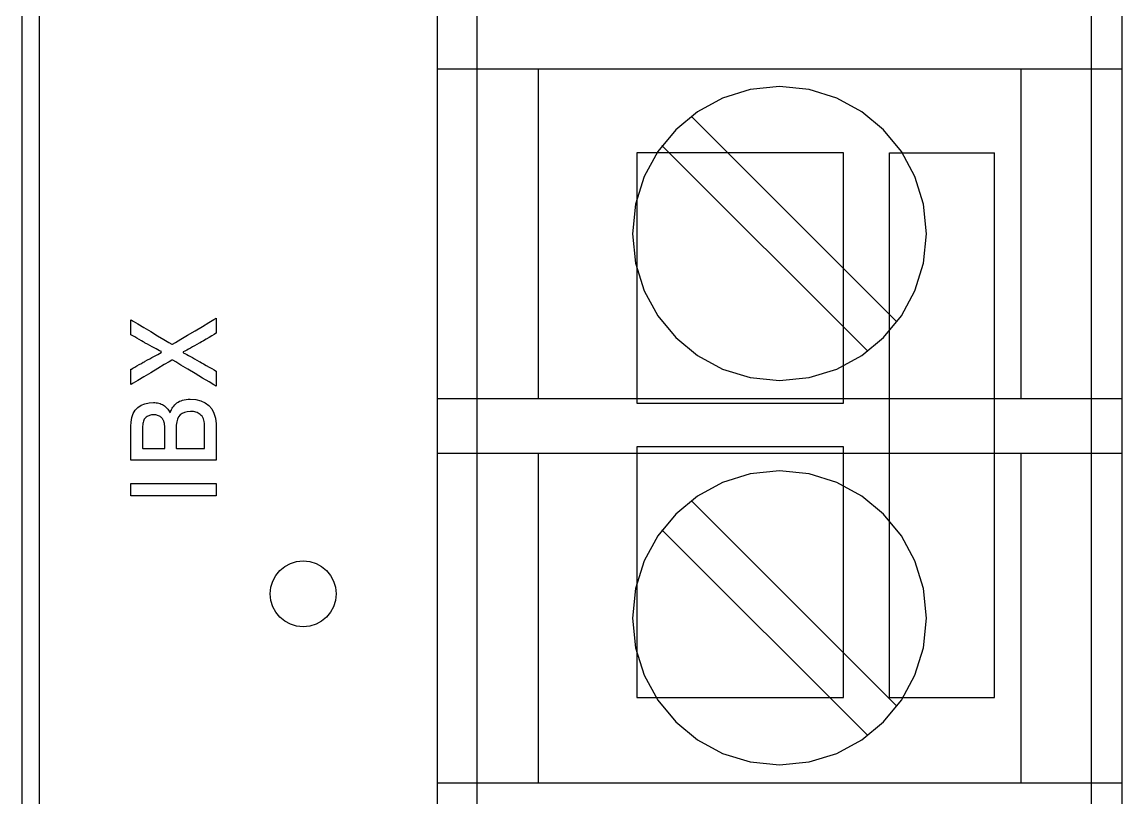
# Model space of a CAD drawing. Extents: x 1 to 47.7, y 0.2 to 33.5.
# Drawn here: x 34.671 to 35.924, y 7.181 to 8.065 of the extents above; entities that cross this region are included whole.
import ezdxf

# ---------------------------------------------------------------- set-up
doc = ezdxf.new("R2010")
doc.units = 0
doc.header["$MEASUREMENT"] = 0
for name, color, linetype in [('1_1__SCREW_TERMINAL_BLOCK_', 7, 'CONTINUOUS'), ('1_2__SCREW_TERMINAL_BLOCK_', 7, 'CONTINUOUS'), ('1_3__CONNECTORIZED_RELAY__', 7, 'CONTINUOUS'), ('1_4__CONNECTORIZED_RELAY__', 7, 'CONTINUOUS')]:
    doc.layers.add(name, color=color, linetype=linetype)

msp = doc.modelspace()

# ---------------------------------------------------------------- linework, layer by layer
at = {"layer": '1_1__SCREW_TERMINAL_BLOCK_'}
for points in [[(34.6712, 8.2547), (34.6712, 7.9261), (34.6712, 7.7628), (34.6712, 7.6004), (34.6712, 7.439), (34.6712, 7.2786), (34.6712, 7.1194), (34.6712, 6.9615), (34.6712, 6.805), (34.6712, 6.6499), (34.6712, 6.4964), (34.6712, 6.3446), (34.6712, 6.1945), (34.6712, 6.0463), (34.6712, 5.9002), (34.6712, 5.7561), (34.6712, 5.6142), (34.6712, 5.4746), (34.6712, 5.3374), (34.6712, 5.2027), (34.6712, 5.0707), (34.6712, 4.9413)], [(35.1441, 8.2142), (35.1441, 7.9935), (35.1441, 7.7619), (35.1441, 7.2924), (35.1441, 7.0674), (35.1441, 6.9601), (35.1441, 6.8575), (35.1441, 6.7602), (35.1441, 6.6692), (35.1441, 6.5852), (35.1441, 6.5091), (35.1441, 6.4415), (35.1441, 6.3835), (35.1441, 6.3357), (35.1441, 6.299)], [(35.9241, 6.299), (35.9241, 6.3357), (35.9241, 6.3835), (35.9241, 6.4415), (35.9241, 6.5091), (35.9241, 6.5852), (35.9241, 6.6692), (35.9241, 6.7602), (35.9241, 6.8575), (35.9241, 6.9601), (35.9241, 7.0674), (35.9241, 7.2924), (35.9241, 7.7619), (35.9241, 7.9935), (35.9241, 8.2142)], [(34.6912, 4.9199), (34.6912, 5.0342), (34.6912, 5.1512), (34.6912, 5.2709), (34.6912, 5.3932), (34.6912, 5.518), (34.6912, 5.6452), (34.6912, 5.7748), (34.6912, 5.9065), (34.6912, 6.0403), (34.6912, 6.1761), (34.6912, 6.3139), (34.6912, 6.4534), (34.6912, 6.5947), (34.6912, 6.7376), (34.6912, 6.8821), (34.6912, 7.0279), (34.6912, 7.1752), (34.6912, 7.3236), (34.6912, 7.4732), (34.6912, 7.6239), (34.6912, 7.7755), (34.6912, 7.9279), (34.6912, 8.0812)], [(35.1441, 8.0111), (35.9241, 8.0111)], [(35.2592, 8.0111), (35.2592, 7.6361)], [(35.809, 8.0111), (35.809, 7.6361)], [(35.4335, 7.9574), (35.6678, 7.7231)], [(35.4001, 7.924), (35.6344, 7.6897)], [(35.1441, 7.6361), (35.9241, 7.6361)], [(35.1441, 7.5736), (35.9241, 7.5736)], [(35.2592, 7.5736), (35.2592, 7.1986)], [(35.809, 7.5736), (35.809, 7.1986)], [(34.8925, 7.5251), (34.7953, 7.5251), (34.7953, 7.5392), (34.8925, 7.5392), (34.8925, 7.5251)], [(35.4335, 7.5199), (35.6678, 7.2856)], [(35.4001, 7.4865), (35.6344, 7.2522)], [(35.1441, 7.1986), (35.9241, 7.1986)]]:
    msp.add_lwpolyline(points, dxfattribs=at)
for points in [[(35.5341, 7.991), (35.5004, 7.9876), (35.469, 7.9778), (35.4405, 7.9624), (35.4158, 7.942), (35.3953, 7.9172), (35.3798, 7.8887), (35.3701, 7.8573), (35.3667, 7.8236), (35.3701, 7.7899), (35.3798, 7.7585), (35.3953, 7.7301), (35.4158, 7.7053), (35.4405, 7.6849), (35.469, 7.6695), (35.5004, 7.6597), (35.5341, 7.6563), (35.5678, 7.6597), (35.5992, 7.6695), (35.6277, 7.6849), (35.6524, 7.7053), (35.6729, 7.7301), (35.6883, 7.7585), (35.6981, 7.7899), (35.7015, 7.8236), (35.6981, 7.8573), (35.6883, 7.8887), (35.6729, 7.9172), (35.6524, 7.942), (35.6277, 7.9624), (35.5992, 7.9778), (35.5678, 7.9876)], [(34.8925, 7.7102), (34.8918, 7.7098), (34.89, 7.7087), (34.8874, 7.7072), (34.8843, 7.7054), (34.881, 7.7035), (34.878, 7.7018), (34.8756, 7.7004), (34.874, 7.6995), (34.8729, 7.6989), (34.8703, 7.6974), (34.8678, 7.696), (34.8654, 7.6947), (34.8631, 7.6934), (34.8609, 7.6922), (34.8588, 7.6911), (34.8568, 7.69), (34.8549, 7.689), (34.8549, 7.6881), (34.8568, 7.6871), (34.8588, 7.6861), (34.8609, 7.685), (34.8631, 7.6838), (34.8654, 7.6825), (34.8678, 7.6811), (34.8703, 7.6797), (34.8729, 7.6782), (34.874, 7.6776), (34.8756, 7.6767), (34.878, 7.6753), (34.881, 7.6736), (34.8843, 7.6717), (34.8874, 7.67), (34.89, 7.6685), (34.8918, 7.6674), (34.8925, 7.667), (34.8925, 7.6664), (34.8925, 7.6648), (34.8925, 7.6624), (34.8925, 7.6596), (34.8925, 7.6567), (34.8925, 7.6539), (34.8925, 7.6517), (34.8925, 7.6503), (34.8924, 7.65), (34.8897, 7.6516), (34.8843, 7.6549), (34.8769, 7.6593), (34.8685, 7.6644), (34.86, 7.6695), (34.8523, 7.6741), (34.8463, 7.6777), (34.8429, 7.6798), (34.8419, 7.6798), (34.8387, 7.6779), (34.833, 7.6745), (34.8258, 7.6701), (34.8178, 7.6653), (34.81, 7.6606), (34.8031, 7.6565), (34.7979, 7.6534), (34.7954, 7.6519), (34.7953, 7.6522), (34.7953, 7.6536), (34.7953, 7.6559), (34.7953, 7.6587), (34.7953, 7.6616), (34.7953, 7.6645), (34.7953, 7.6669), (34.7953, 7.6686), (34.7953, 7.6692), (34.7959, 7.6695), (34.7974, 7.6704), (34.7996, 7.6716), (34.8021, 7.6731), (34.8048, 7.6746), (34.8073, 7.676), (34.8094, 7.6772), (34.8107, 7.6779), (34.8117, 7.6785), (34.8143, 7.6799), (34.8168, 7.6813), (34.8192, 7.6826), (34.8215, 7.6839), (34.8238, 7.6851), (34.8259, 7.6862), (34.828, 7.6873), (34.8299, 7.6883), (34.83, 7.6893), (34.828, 7.6903), (34.826, 7.6913), (34.8239, 7.6924), (34.8216, 7.6936), (34.8193, 7.6949), (34.8169, 7.6962), (34.8143, 7.6977), (34.8117, 7.6991), (34.8107, 7.6997), (34.8094, 7.7005), (34.8073, 7.7016), (34.8048, 7.7031), (34.8021, 7.7046), (34.7996, 7.7061), (34.7974, 7.7073), (34.7959, 7.7082), (34.7953, 7.7085), (34.7953, 7.7092), (34.7953, 7.7108), (34.7953, 7.7132), (34.7953, 7.716), (34.7953, 7.7189), (34.7953, 7.7216), (34.7953, 7.7238), (34.7953, 7.7253), (34.7954, 7.7256), (34.7979, 7.7241), (34.803, 7.721), (34.8099, 7.7168), (34.8178, 7.7121), (34.8257, 7.7073), (34.8329, 7.703), (34.8386, 7.6996), (34.8418, 7.6977), (34.8427, 7.6977), (34.8462, 7.6998), (34.8522, 7.7034), (34.8599, 7.708), (34.8684, 7.7131), (34.8768, 7.7181), (34.8842, 7.7226), (34.8897, 7.7259), (34.8924, 7.7275), (34.8925, 7.7272), (34.8925, 7.7257), (34.8925, 7.7235), (34.8925, 7.7207), (34.8925, 7.7177), (34.8925, 7.7149), (34.8925, 7.7125), (34.8925, 7.7108)], [(34.8627, 7.6353), (34.8692, 7.6348), (34.875, 7.6334), (34.8799, 7.6312), (34.884, 7.6281), (34.8874, 7.6241), (34.8898, 7.6193), (34.8915, 7.6136), (34.8924, 7.6071), (34.8925, 7.6028), (34.8925, 7.6003), (34.8925, 7.5957), (34.8925, 7.5898), (34.8925, 7.5833), (34.8925, 7.577), (34.8925, 7.5714), (34.8925, 7.5674), (34.8925, 7.5657), (34.8896, 7.5657), (34.8804, 7.5657), (34.8667, 7.5657), (34.8505, 7.5657), (34.8336, 7.5657), (34.8178, 7.5657), (34.8049, 7.5657), (34.797, 7.5657), (34.7953, 7.5659), (34.7953, 7.5682), (34.7953, 7.5728), (34.7953, 7.5788), (34.7953, 7.5854), (34.7953, 7.5921), (34.7953, 7.5979), (34.7953, 7.6023), (34.7953, 7.6043), (34.7955, 7.609), (34.7965, 7.6143), (34.798, 7.6188), (34.8003, 7.6227), (34.8033, 7.6258), (34.8069, 7.6283), (34.8112, 7.63), (34.8162, 7.6311), (34.8209, 7.6314), (34.8226, 7.6314), (34.8242, 7.6312), (34.8257, 7.631), (34.8271, 7.6306), (34.8285, 7.6302), (34.8298, 7.6297), (34.8311, 7.629), (34.8323, 7.6283), (34.8334, 7.6276), (34.8344, 7.6267), (34.8354, 7.6258), (34.8363, 7.6249), (34.8372, 7.6239), (34.838, 7.6228), (34.8388, 7.6217), (34.8395, 7.6205), (34.8401, 7.6196), (34.8405, 7.621), (34.841, 7.6223), (34.8416, 7.6236), (34.8423, 7.6249), (34.8431, 7.6262), (34.8441, 7.6274), (34.8452, 7.6286), (34.8464, 7.6298), (34.8477, 7.6309), (34.8491, 7.6319), (34.8507, 7.6328), (34.8524, 7.6335), (34.8542, 7.6342), (34.8561, 7.6346), (34.8582, 7.635), (34.8604, 7.6352)], [(34.8214, 7.6173), (34.8201, 7.6173), (34.8189, 7.6172), (34.8177, 7.617), (34.8166, 7.6167), (34.8155, 7.6163), (34.8145, 7.6159), (34.8136, 7.6154), (34.8126, 7.6148), (34.8118, 7.6141), (34.8111, 7.6132), (34.8105, 7.6123), (34.8099, 7.6112), (34.8095, 7.61), (34.8091, 7.6088), (34.8089, 7.6074), (34.8087, 7.6059), (34.8086, 7.6043), (34.8086, 7.6033), (34.8086, 7.6007), (34.8086, 7.5971), (34.8086, 7.5928), (34.8086, 7.5883), (34.8086, 7.5843), (34.8086, 7.5811), (34.8086, 7.5793), (34.8089, 7.579), (34.8107, 7.579), (34.8139, 7.579), (34.8179, 7.579), (34.8223, 7.579), (34.8266, 7.579), (34.8302, 7.579), (34.8328, 7.579), (34.8338, 7.579), (34.8338, 7.58), (34.8338, 7.5825), (34.8338, 7.5862), (34.8338, 7.5905), (34.8338, 7.595), (34.8338, 7.599), (34.8338, 7.6022), (34.8338, 7.604), (34.8338, 7.6047), (34.8337, 7.6055), (34.8337, 7.6063), (34.8336, 7.607), (34.8334, 7.6078), (34.8333, 7.6084), (34.8331, 7.6091), (34.8329, 7.6097), (34.8326, 7.6103), (34.8324, 7.6109), (34.8321, 7.6114), (34.8318, 7.6119), (34.8315, 7.6124), (34.8311, 7.6129), (34.8308, 7.6133), (34.8304, 7.6138), (34.83, 7.6142), (34.8294, 7.6147), (34.8286, 7.6153), (34.8277, 7.6159), (34.8267, 7.6163), (34.8257, 7.6167), (34.8247, 7.617), (34.8236, 7.6172), (34.8225, 7.6173)], [(34.8631, 7.6212), (34.8595, 7.6209), (34.8564, 7.6201), (34.8537, 7.6189), (34.8514, 7.6172), (34.8496, 7.6151), (34.8483, 7.6125), (34.8474, 7.6094), (34.847, 7.6058), (34.8469, 7.6041), (34.8469, 7.6019), (34.8469, 7.5984), (34.8469, 7.5941), (34.8469, 7.5895), (34.8469, 7.5852), (34.8469, 7.5817), (34.8469, 7.5795), (34.8471, 7.579), (34.8491, 7.579), (34.8531, 7.579), (34.8583, 7.579), (34.864, 7.579), (34.8697, 7.579), (34.8745, 7.579), (34.8779, 7.579), (34.8792, 7.579), (34.8792, 7.58), (34.8792, 7.5827), (34.8792, 7.5864), (34.8792, 7.5908), (34.8792, 7.5953), (34.8792, 7.5993), (34.8792, 7.6024), (34.8792, 7.604), (34.8792, 7.6056), (34.879, 7.6077), (34.8787, 7.6096), (34.8783, 7.6113), (34.8778, 7.6129), (34.8771, 7.6144), (34.8763, 7.6157), (34.8754, 7.6168), (34.8743, 7.6178), (34.8732, 7.6186), (34.872, 7.6193), (34.8707, 7.6199), (34.8694, 7.6203), (34.8679, 7.6207), (34.8664, 7.621), (34.8648, 7.6211)], [(35.5341, 7.5535), (35.5004, 7.5501), (35.469, 7.5403), (35.4405, 7.5249), (35.4158, 7.5044), (35.3953, 7.4797), (35.3798, 7.4512), (35.3701, 7.4198), (35.3667, 7.386), (35.3701, 7.3523), (35.3798, 7.3209), (35.3953, 7.2925), (35.4158, 7.2678), (35.4405, 7.2474), (35.469, 7.2319), (35.5004, 7.2222), (35.5341, 7.2188), (35.5678, 7.2222), (35.5992, 7.2319), (35.6277, 7.2474), (35.6524, 7.2678), (35.6729, 7.2925), (35.6883, 7.3209), (35.6981, 7.3523), (35.7015, 7.386), (35.6981, 7.4198), (35.6883, 7.4512), (35.6729, 7.4797), (35.6524, 7.5044), (35.6277, 7.5249), (35.5992, 7.5403), (35.5678, 7.5501)], [(34.9915, 7.451), (34.9991, 7.4503), (35.0061, 7.4481), (35.0125, 7.4446), (35.018, 7.4401), (35.0226, 7.4345), (35.0261, 7.4281), (35.0283, 7.4211), (35.029, 7.4135), (35.0283, 7.406), (35.0261, 7.3989), (35.0226, 7.3926), (35.018, 7.387), (35.0125, 7.3824), (35.0061, 7.379), (34.9991, 7.3768), (34.9915, 7.376), (34.984, 7.3768), (34.9769, 7.379), (34.9706, 7.3824), (34.965, 7.387), (34.9604, 7.3926), (34.957, 7.3989), (34.9548, 7.406), (34.954, 7.4135), (34.9548, 7.4211), (34.957, 7.4281), (34.9604, 7.4345), (34.965, 7.4401), (34.9706, 7.4446), (34.9769, 7.4481), (34.984, 7.4503)]]:
    msp.add_lwpolyline(points, close=True, dxfattribs=at)
at = {"layer": '1_2__SCREW_TERMINAL_BLOCK_'}
for points in [[(34.6712, 8.2547), (34.6712, 7.9261), (34.6712, 7.7628), (34.6712, 7.6004), (34.6712, 7.439), (34.6712, 7.2786), (34.6712, 7.1194), (34.6712, 6.9615), (34.6712, 6.805), (34.6712, 6.6499), (34.6712, 6.4964), (34.6712, 6.3446), (34.6712, 6.1945), (34.6712, 6.0463), (34.6712, 5.9002), (34.6712, 5.7561), (34.6712, 5.6142), (34.6712, 5.4746), (34.6712, 5.3374), (34.6712, 5.2027), (34.6712, 5.0707), (34.6712, 4.9413)], [(34.6912, 4.9199), (34.6912, 5.0342), (34.6912, 5.1512), (34.6912, 5.2709), (34.6912, 5.3932), (34.6912, 5.518), (34.6912, 5.6452), (34.6912, 5.7748), (34.6912, 5.9065), (34.6912, 6.0403), (34.6912, 6.1761), (34.6912, 6.3139), (34.6912, 6.4534), (34.6912, 6.5947), (34.6912, 6.7376), (34.6912, 6.8821), (34.6912, 7.0279), (34.6912, 7.1752), (34.6912, 7.3236), (34.6912, 7.4732), (34.6912, 7.6239), (34.6912, 7.7755), (34.6912, 7.9279), (34.6912, 8.0812)], [(35.1441, 8.0686), (35.1441, 7.9172), (35.1441, 7.6048), (35.1441, 7.2924), (35.1441, 7.141), (35.1441, 6.9954), (35.1441, 6.8575), (35.1441, 6.7292), (35.1441, 6.6124), (35.1441, 6.5589), (35.1441, 6.5091), (35.1441, 6.463), (35.1441, 6.4211), (35.1441, 6.3835), (35.1441, 6.3505), (35.1441, 6.3222), (35.1441, 6.299)], [(35.9241, 6.299), (35.9241, 6.3222), (35.9241, 6.3505), (35.9241, 6.3835), (35.9241, 6.4211), (35.9241, 6.463), (35.9241, 6.5091), (35.9241, 6.5589), (35.9241, 6.6124), (35.9241, 6.7292), (35.9241, 6.8575), (35.9241, 6.9954), (35.9241, 7.141), (35.9241, 7.2924), (35.9241, 7.6048), (35.9241, 7.9172), (35.9241, 8.0686)], [(35.1441, 8.0111), (35.9241, 8.0111)], [(35.2592, 8.0111), (35.2592, 7.6361)], [(35.809, 8.0111), (35.809, 7.6361)], [(35.4335, 7.9574), (35.6678, 7.7231)], [(35.4001, 7.924), (35.6344, 7.6897)], [(35.1441, 7.6361), (35.9241, 7.6361)], [(35.1441, 7.5736), (35.9241, 7.5736)], [(35.2592, 7.5736), (35.2592, 7.1986)], [(35.809, 7.5736), (35.809, 7.1986)], [(34.8925, 7.5251), (34.7953, 7.5251), (34.7953, 7.5392), (34.8925, 7.5392), (34.8925, 7.5251)], [(35.4335, 7.5199), (35.6678, 7.2856)], [(35.4001, 7.4865), (35.6344, 7.2522)], [(35.1441, 7.1986), (35.9241, 7.1986)]]:
    msp.add_lwpolyline(points, dxfattribs=at)
for points in [[(35.5341, 7.991), (35.5004, 7.9876), (35.469, 7.9778), (35.4405, 7.9624), (35.4158, 7.942), (35.3953, 7.9172), (35.3798, 7.8887), (35.3701, 7.8573), (35.3667, 7.8236), (35.3701, 7.7899), (35.3798, 7.7585), (35.3953, 7.7301), (35.4158, 7.7053), (35.4405, 7.6849), (35.469, 7.6695), (35.5004, 7.6597), (35.5341, 7.6563), (35.5678, 7.6597), (35.5992, 7.6695), (35.6277, 7.6849), (35.6524, 7.7053), (35.6729, 7.7301), (35.6883, 7.7585), (35.6981, 7.7899), (35.7015, 7.8236), (35.6981, 7.8573), (35.6883, 7.8887), (35.6729, 7.9172), (35.6524, 7.942), (35.6277, 7.9624), (35.5992, 7.9778), (35.5678, 7.9876)], [(34.8925, 7.7102), (34.8918, 7.7098), (34.89, 7.7087), (34.8874, 7.7072), (34.8843, 7.7054), (34.881, 7.7035), (34.878, 7.7018), (34.8756, 7.7004), (34.874, 7.6995), (34.8729, 7.6989), (34.8703, 7.6974), (34.8678, 7.696), (34.8654, 7.6947), (34.8631, 7.6934), (34.8609, 7.6922), (34.8588, 7.6911), (34.8568, 7.69), (34.8549, 7.689), (34.8549, 7.6881), (34.8568, 7.6871), (34.8588, 7.6861), (34.8609, 7.685), (34.8631, 7.6838), (34.8654, 7.6825), (34.8678, 7.6811), (34.8703, 7.6797), (34.8729, 7.6782), (34.874, 7.6776), (34.8756, 7.6767), (34.878, 7.6753), (34.881, 7.6736), (34.8843, 7.6717), (34.8874, 7.67), (34.89, 7.6685), (34.8918, 7.6674), (34.8925, 7.667), (34.8925, 7.6664), (34.8925, 7.6648), (34.8925, 7.6624), (34.8925, 7.6596), (34.8925, 7.6567), (34.8925, 7.6539), (34.8925, 7.6517), (34.8925, 7.6503), (34.8924, 7.65), (34.8897, 7.6516), (34.8843, 7.6549), (34.8769, 7.6593), (34.8685, 7.6644), (34.86, 7.6695), (34.8523, 7.6741), (34.8463, 7.6777), (34.8429, 7.6798), (34.8419, 7.6798), (34.8387, 7.6779), (34.833, 7.6745), (34.8258, 7.6701), (34.8178, 7.6653), (34.81, 7.6606), (34.8031, 7.6565), (34.7979, 7.6534), (34.7954, 7.6519), (34.7953, 7.6522), (34.7953, 7.6536), (34.7953, 7.6559), (34.7953, 7.6587), (34.7953, 7.6616), (34.7953, 7.6645), (34.7953, 7.6669), (34.7953, 7.6686), (34.7953, 7.6692), (34.7959, 7.6695), (34.7974, 7.6704), (34.7996, 7.6716), (34.8021, 7.6731), (34.8048, 7.6746), (34.8073, 7.676), (34.8094, 7.6772), (34.8107, 7.6779), (34.8117, 7.6785), (34.8143, 7.6799), (34.8168, 7.6813), (34.8192, 7.6826), (34.8215, 7.6839), (34.8238, 7.6851), (34.8259, 7.6862), (34.828, 7.6873), (34.8299, 7.6883), (34.83, 7.6893), (34.828, 7.6903), (34.826, 7.6913), (34.8239, 7.6924), (34.8216, 7.6936), (34.8193, 7.6949), (34.8169, 7.6962), (34.8143, 7.6977), (34.8117, 7.6991), (34.8107, 7.6997), (34.8094, 7.7005), (34.8073, 7.7016), (34.8048, 7.7031), (34.8021, 7.7046), (34.7996, 7.7061), (34.7974, 7.7073), (34.7959, 7.7082), (34.7953, 7.7085), (34.7953, 7.7092), (34.7953, 7.7108), (34.7953, 7.7132), (34.7953, 7.716), (34.7953, 7.7189), (34.7953, 7.7216), (34.7953, 7.7238), (34.7953, 7.7253), (34.7954, 7.7256), (34.7979, 7.7241), (34.803, 7.721), (34.8099, 7.7168), (34.8178, 7.7121), (34.8257, 7.7073), (34.8329, 7.703), (34.8386, 7.6996), (34.8418, 7.6977), (34.8427, 7.6977), (34.8462, 7.6998), (34.8522, 7.7034), (34.8599, 7.708), (34.8684, 7.7131), (34.8768, 7.7181), (34.8842, 7.7226), (34.8897, 7.7259), (34.8924, 7.7275), (34.8925, 7.7272), (34.8925, 7.7257), (34.8925, 7.7235), (34.8925, 7.7207), (34.8925, 7.7177), (34.8925, 7.7149), (34.8925, 7.7125), (34.8925, 7.7108)], [(34.8627, 7.6353), (34.8692, 7.6348), (34.875, 7.6334), (34.8799, 7.6312), (34.884, 7.6281), (34.8874, 7.6241), (34.8898, 7.6193), (34.8915, 7.6136), (34.8924, 7.6071), (34.8925, 7.6028), (34.8925, 7.6003), (34.8925, 7.5957), (34.8925, 7.5898), (34.8925, 7.5833), (34.8925, 7.577), (34.8925, 7.5714), (34.8925, 7.5674), (34.8925, 7.5657), (34.8896, 7.5657), (34.8804, 7.5657), (34.8667, 7.5657), (34.8505, 7.5657), (34.8336, 7.5657), (34.8178, 7.5657), (34.8049, 7.5657), (34.797, 7.5657), (34.7953, 7.5659), (34.7953, 7.5682), (34.7953, 7.5728), (34.7953, 7.5788), (34.7953, 7.5854), (34.7953, 7.5921), (34.7953, 7.5979), (34.7953, 7.6023), (34.7953, 7.6043), (34.7955, 7.609), (34.7965, 7.6143), (34.798, 7.6188), (34.8003, 7.6227), (34.8033, 7.6258), (34.8069, 7.6283), (34.8112, 7.63), (34.8162, 7.6311), (34.8209, 7.6314), (34.8226, 7.6314), (34.8242, 7.6312), (34.8257, 7.631), (34.8271, 7.6306), (34.8285, 7.6302), (34.8298, 7.6297), (34.8311, 7.629), (34.8323, 7.6283), (34.8334, 7.6276), (34.8344, 7.6267), (34.8354, 7.6258), (34.8363, 7.6249), (34.8372, 7.6239), (34.838, 7.6228), (34.8388, 7.6217), (34.8395, 7.6205), (34.8401, 7.6196), (34.8405, 7.621), (34.841, 7.6223), (34.8416, 7.6236), (34.8423, 7.6249), (34.8431, 7.6262), (34.8441, 7.6274), (34.8452, 7.6286), (34.8464, 7.6298), (34.8477, 7.6309), (34.8491, 7.6319), (34.8507, 7.6328), (34.8524, 7.6335), (34.8542, 7.6342), (34.8561, 7.6346), (34.8582, 7.635), (34.8604, 7.6352)], [(34.8214, 7.6173), (34.8201, 7.6173), (34.8189, 7.6172), (34.8177, 7.617), (34.8166, 7.6167), (34.8155, 7.6163), (34.8145, 7.6159), (34.8136, 7.6154), (34.8126, 7.6148), (34.8118, 7.6141), (34.8111, 7.6132), (34.8105, 7.6123), (34.8099, 7.6112), (34.8095, 7.61), (34.8091, 7.6088), (34.8089, 7.6074), (34.8087, 7.6059), (34.8086, 7.6043), (34.8086, 7.6033), (34.8086, 7.6007), (34.8086, 7.5971), (34.8086, 7.5928), (34.8086, 7.5883), (34.8086, 7.5843), (34.8086, 7.5811), (34.8086, 7.5793), (34.8089, 7.579), (34.8107, 7.579), (34.8139, 7.579), (34.8179, 7.579), (34.8223, 7.579), (34.8266, 7.579), (34.8302, 7.579), (34.8328, 7.579), (34.8338, 7.579), (34.8338, 7.58), (34.8338, 7.5825), (34.8338, 7.5862), (34.8338, 7.5905), (34.8338, 7.595), (34.8338, 7.599), (34.8338, 7.6022), (34.8338, 7.604), (34.8338, 7.6047), (34.8337, 7.6055), (34.8337, 7.6063), (34.8336, 7.607), (34.8334, 7.6078), (34.8333, 7.6084), (34.8331, 7.6091), (34.8329, 7.6097), (34.8326, 7.6103), (34.8324, 7.6109), (34.8321, 7.6114), (34.8318, 7.6119), (34.8315, 7.6124), (34.8311, 7.6129), (34.8308, 7.6133), (34.8304, 7.6138), (34.83, 7.6142), (34.8294, 7.6147), (34.8286, 7.6153), (34.8277, 7.6159), (34.8267, 7.6163), (34.8257, 7.6167), (34.8247, 7.617), (34.8236, 7.6172), (34.8225, 7.6173)], [(34.8631, 7.6212), (34.8595, 7.6209), (34.8564, 7.6201), (34.8537, 7.6189), (34.8514, 7.6172), (34.8496, 7.6151), (34.8483, 7.6125), (34.8474, 7.6094), (34.847, 7.6058), (34.8469, 7.6041), (34.8469, 7.6019), (34.8469, 7.5984), (34.8469, 7.5941), (34.8469, 7.5895), (34.8469, 7.5852), (34.8469, 7.5817), (34.8469, 7.5795), (34.8471, 7.579), (34.8491, 7.579), (34.8531, 7.579), (34.8583, 7.579), (34.864, 7.579), (34.8697, 7.579), (34.8745, 7.579), (34.8779, 7.579), (34.8792, 7.579), (34.8792, 7.58), (34.8792, 7.5827), (34.8792, 7.5864), (34.8792, 7.5908), (34.8792, 7.5953), (34.8792, 7.5993), (34.8792, 7.6024), (34.8792, 7.604), (34.8792, 7.6056), (34.879, 7.6077), (34.8787, 7.6096), (34.8783, 7.6113), (34.8778, 7.6129), (34.8771, 7.6144), (34.8763, 7.6157), (34.8754, 7.6168), (34.8743, 7.6178), (34.8732, 7.6186), (34.872, 7.6193), (34.8707, 7.6199), (34.8694, 7.6203), (34.8679, 7.6207), (34.8664, 7.621), (34.8648, 7.6211)], [(35.5341, 7.5535), (35.5004, 7.5501), (35.469, 7.5403), (35.4405, 7.5249), (35.4158, 7.5044), (35.3953, 7.4797), (35.3798, 7.4512), (35.3701, 7.4198), (35.3667, 7.386), (35.3701, 7.3523), (35.3798, 7.3209), (35.3953, 7.2925), (35.4158, 7.2678), (35.4405, 7.2474), (35.469, 7.2319), (35.5004, 7.2222), (35.5341, 7.2188), (35.5678, 7.2222), (35.5992, 7.2319), (35.6277, 7.2474), (35.6524, 7.2678), (35.6729, 7.2925), (35.6883, 7.3209), (35.6981, 7.3523), (35.7015, 7.386), (35.6981, 7.4198), (35.6883, 7.4512), (35.6729, 7.4797), (35.6524, 7.5044), (35.6277, 7.5249), (35.5992, 7.5403), (35.5678, 7.5501)], [(34.9915, 7.451), (34.9991, 7.4503), (35.0061, 7.4481), (35.0125, 7.4446), (35.018, 7.4401), (35.0226, 7.4345), (35.0261, 7.4281), (35.0283, 7.4211), (35.029, 7.4135), (35.0283, 7.406), (35.0261, 7.3989), (35.0226, 7.3926), (35.018, 7.387), (35.0125, 7.3824), (35.0061, 7.379), (34.9991, 7.3768), (34.9915, 7.376), (34.984, 7.3768), (34.9769, 7.379), (34.9706, 7.3824), (34.965, 7.387), (34.9604, 7.3926), (34.957, 7.3989), (34.9548, 7.406), (34.954, 7.4135), (34.9548, 7.4211), (34.957, 7.4281), (34.9604, 7.4345), (34.965, 7.4401), (34.9706, 7.4446), (34.9769, 7.4481), (34.984, 7.4503)]]:
    msp.add_lwpolyline(points, close=True, dxfattribs=at)
at = {"layer": '1_3__CONNECTORIZED_RELAY__'}
for points in [[(34.6712, 8.2181), (34.6712, 7.8897), (34.6712, 7.7267), (34.6712, 7.5645), (34.6712, 7.4033), (34.6712, 7.2432), (34.6712, 7.0842), (34.6712, 6.9266), (34.6712, 6.7704), (34.6712, 6.6156), (34.6712, 6.4625), (34.6712, 6.311), (34.6712, 6.1614), (34.6712, 6.0137), (34.6712, 5.868), (34.6712, 5.7244), (34.6712, 5.583), (34.6712, 5.4439), (34.6712, 5.3073), (34.6712, 5.1732), (34.6712, 5.0417), (34.6712, 4.9129)], [(35.8893, 6.2958), (35.8893, 6.3201), (35.8893, 6.3492), (35.8893, 6.3828), (35.8893, 6.4208), (35.8893, 6.4628), (35.8893, 6.5086), (35.8893, 6.611), (35.8893, 6.7259), (35.8893, 6.8515), (35.8893, 6.9861), (35.8893, 7.1277), (35.8893, 7.4246), (35.8893, 7.7274), (35.8893, 7.8764), (35.8893, 8.0213), (35.8893, 8.1604)], [(34.6912, 6.2906), (34.6912, 6.3989), (34.6912, 6.5083), (34.6912, 6.6188), (34.6912, 6.7302), (34.6912, 6.8426), (34.6912, 6.9558), (34.6912, 7.0699), (34.6912, 7.1848), (34.6912, 7.4168), (34.6912, 7.6515), (34.6912, 7.8884), (34.6912, 8.1273)], [(35.1892, 8.0839), (35.1892, 7.787), (35.1892, 7.4841), (35.1892, 7.3351), (35.1892, 7.1902), (35.1892, 7.0512)], [(35.6068, 7.6308), (35.6068, 7.9158), (35.3715, 7.9158), (35.3715, 7.6308), (35.6068, 7.6308)], [(35.6591, 7.2957), (35.6591, 7.9158)], [(35.6591, 7.9158), (35.779, 7.9158)], [(35.779, 7.2957), (35.779, 7.9158)], [(35.6068, 7.2957), (35.6068, 7.5808), (35.3715, 7.5808), (35.3715, 7.2957), (35.6068, 7.2957)], [(34.8925, 7.5251), (34.7953, 7.5251), (34.7953, 7.5392), (34.8925, 7.5392), (34.8925, 7.5251)], [(35.6591, 7.2957), (35.779, 7.2957)]]:
    msp.add_lwpolyline(points, dxfattribs=at)
for points in [[(34.8925, 7.7102), (34.8918, 7.7098), (34.89, 7.7087), (34.8874, 7.7072), (34.8843, 7.7054), (34.881, 7.7035), (34.878, 7.7018), (34.8756, 7.7004), (34.874, 7.6995), (34.8729, 7.6989), (34.8703, 7.6974), (34.8678, 7.696), (34.8654, 7.6947), (34.8631, 7.6934), (34.8609, 7.6922), (34.8588, 7.6911), (34.8568, 7.69), (34.8549, 7.689), (34.8549, 7.6881), (34.8568, 7.6871), (34.8588, 7.6861), (34.8609, 7.685), (34.8631, 7.6838), (34.8654, 7.6825), (34.8678, 7.6811), (34.8703, 7.6797), (34.8729, 7.6782), (34.874, 7.6776), (34.8756, 7.6767), (34.878, 7.6753), (34.881, 7.6736), (34.8843, 7.6717), (34.8874, 7.67), (34.89, 7.6685), (34.8918, 7.6674), (34.8925, 7.667), (34.8925, 7.6664), (34.8925, 7.6648), (34.8925, 7.6624), (34.8925, 7.6596), (34.8925, 7.6567), (34.8925, 7.6539), (34.8925, 7.6517), (34.8925, 7.6503), (34.8924, 7.65), (34.8897, 7.6516), (34.8843, 7.6549), (34.8769, 7.6593), (34.8685, 7.6644), (34.86, 7.6695), (34.8523, 7.6741), (34.8463, 7.6777), (34.8429, 7.6798), (34.8419, 7.6798), (34.8387, 7.6779), (34.833, 7.6745), (34.8258, 7.6701), (34.8178, 7.6653), (34.81, 7.6606), (34.8031, 7.6565), (34.7979, 7.6534), (34.7954, 7.6519), (34.7953, 7.6522), (34.7953, 7.6536), (34.7953, 7.6559), (34.7953, 7.6587), (34.7953, 7.6616), (34.7953, 7.6645), (34.7953, 7.6669), (34.7953, 7.6686), (34.7953, 7.6692), (34.7959, 7.6695), (34.7974, 7.6704), (34.7996, 7.6716), (34.8021, 7.6731), (34.8048, 7.6746), (34.8073, 7.676), (34.8094, 7.6772), (34.8107, 7.6779), (34.8117, 7.6785), (34.8143, 7.6799), (34.8168, 7.6813), (34.8192, 7.6826), (34.8215, 7.6839), (34.8238, 7.6851), (34.8259, 7.6862), (34.828, 7.6873), (34.8299, 7.6883), (34.83, 7.6893), (34.828, 7.6903), (34.826, 7.6913), (34.8239, 7.6924), (34.8216, 7.6936), (34.8193, 7.6949), (34.8169, 7.6962), (34.8143, 7.6977), (34.8117, 7.6991), (34.8107, 7.6997), (34.8094, 7.7005), (34.8073, 7.7016), (34.8048, 7.7031), (34.8021, 7.7046), (34.7996, 7.7061), (34.7974, 7.7073), (34.7959, 7.7082), (34.7953, 7.7085), (34.7953, 7.7092), (34.7953, 7.7108), (34.7953, 7.7132), (34.7953, 7.716), (34.7953, 7.7189), (34.7953, 7.7216), (34.7953, 7.7238), (34.7953, 7.7253), (34.7954, 7.7256), (34.7979, 7.7241), (34.803, 7.721), (34.8099, 7.7168), (34.8178, 7.7121), (34.8257, 7.7073), (34.8329, 7.703), (34.8386, 7.6996), (34.8418, 7.6977), (34.8427, 7.6977), (34.8462, 7.6998), (34.8522, 7.7034), (34.8599, 7.708), (34.8684, 7.7131), (34.8768, 7.7181), (34.8842, 7.7226), (34.8897, 7.7259), (34.8924, 7.7275), (34.8925, 7.7272), (34.8925, 7.7257), (34.8925, 7.7235), (34.8925, 7.7207), (34.8925, 7.7177), (34.8925, 7.7149), (34.8925, 7.7125), (34.8925, 7.7108)], [(34.8627, 7.6353), (34.8692, 7.6348), (34.875, 7.6334), (34.8799, 7.6312), (34.884, 7.6281), (34.8874, 7.6241), (34.8898, 7.6193), (34.8915, 7.6136), (34.8924, 7.6071), (34.8925, 7.6028), (34.8925, 7.6003), (34.8925, 7.5957), (34.8925, 7.5898), (34.8925, 7.5833), (34.8925, 7.577), (34.8925, 7.5714), (34.8925, 7.5674), (34.8925, 7.5657), (34.8896, 7.5657), (34.8804, 7.5657), (34.8667, 7.5657), (34.8505, 7.5657), (34.8336, 7.5657), (34.8178, 7.5657), (34.8049, 7.5657), (34.797, 7.5657), (34.7953, 7.5659), (34.7953, 7.5682), (34.7953, 7.5728), (34.7953, 7.5788), (34.7953, 7.5854), (34.7953, 7.5921), (34.7953, 7.5979), (34.7953, 7.6023), (34.7953, 7.6043), (34.7955, 7.609), (34.7965, 7.6143), (34.798, 7.6188), (34.8003, 7.6227), (34.8033, 7.6258), (34.8069, 7.6283), (34.8112, 7.63), (34.8162, 7.6311), (34.8209, 7.6314), (34.8226, 7.6314), (34.8242, 7.6312), (34.8257, 7.631), (34.8271, 7.6306), (34.8285, 7.6302), (34.8298, 7.6297), (34.8311, 7.629), (34.8323, 7.6283), (34.8334, 7.6276), (34.8344, 7.6267), (34.8354, 7.6258), (34.8363, 7.6249), (34.8372, 7.6239), (34.838, 7.6228), (34.8388, 7.6217), (34.8395, 7.6205), (34.8401, 7.6196), (34.8405, 7.621), (34.841, 7.6223), (34.8416, 7.6236), (34.8423, 7.6249), (34.8431, 7.6262), (34.8441, 7.6274), (34.8452, 7.6286), (34.8464, 7.6298), (34.8477, 7.6309), (34.8491, 7.6319), (34.8507, 7.6328), (34.8524, 7.6335), (34.8542, 7.6342), (34.8561, 7.6346), (34.8582, 7.635), (34.8604, 7.6352)], [(34.8214, 7.6173), (34.8201, 7.6173), (34.8189, 7.6172), (34.8177, 7.617), (34.8166, 7.6167), (34.8155, 7.6163), (34.8145, 7.6159), (34.8136, 7.6154), (34.8126, 7.6148), (34.8118, 7.6141), (34.8111, 7.6132), (34.8105, 7.6123), (34.8099, 7.6112), (34.8095, 7.61), (34.8091, 7.6088), (34.8089, 7.6074), (34.8087, 7.6059), (34.8086, 7.6043), (34.8086, 7.6033), (34.8086, 7.6007), (34.8086, 7.5971), (34.8086, 7.5928), (34.8086, 7.5883), (34.8086, 7.5843), (34.8086, 7.5811), (34.8086, 7.5793), (34.8089, 7.579), (34.8107, 7.579), (34.8139, 7.579), (34.8179, 7.579), (34.8223, 7.579), (34.8266, 7.579), (34.8302, 7.579), (34.8328, 7.579), (34.8338, 7.579), (34.8338, 7.58), (34.8338, 7.5825), (34.8338, 7.5862), (34.8338, 7.5905), (34.8338, 7.595), (34.8338, 7.599), (34.8338, 7.6022), (34.8338, 7.604), (34.8338, 7.6047), (34.8337, 7.6055), (34.8337, 7.6063), (34.8336, 7.607), (34.8334, 7.6078), (34.8333, 7.6084), (34.8331, 7.6091), (34.8329, 7.6097), (34.8326, 7.6103), (34.8324, 7.6109), (34.8321, 7.6114), (34.8318, 7.6119), (34.8315, 7.6124), (34.8311, 7.6129), (34.8308, 7.6133), (34.8304, 7.6138), (34.83, 7.6142), (34.8294, 7.6147), (34.8286, 7.6153), (34.8277, 7.6159), (34.8267, 7.6163), (34.8257, 7.6167), (34.8247, 7.617), (34.8236, 7.6172), (34.8225, 7.6173)], [(34.8631, 7.6212), (34.8595, 7.6209), (34.8564, 7.6201), (34.8537, 7.6189), (34.8514, 7.6172), (34.8496, 7.6151), (34.8483, 7.6125), (34.8474, 7.6094), (34.847, 7.6058), (34.8469, 7.6041), (34.8469, 7.6019), (34.8469, 7.5984), (34.8469, 7.5941), (34.8469, 7.5895), (34.8469, 7.5852), (34.8469, 7.5817), (34.8469, 7.5795), (34.8471, 7.579), (34.8491, 7.579), (34.8531, 7.579), (34.8583, 7.579), (34.864, 7.579), (34.8697, 7.579), (34.8745, 7.579), (34.8779, 7.579), (34.8792, 7.579), (34.8792, 7.58), (34.8792, 7.5827), (34.8792, 7.5864), (34.8792, 7.5908), (34.8792, 7.5953), (34.8792, 7.5993), (34.8792, 7.6024), (34.8792, 7.604), (34.8792, 7.6056), (34.879, 7.6077), (34.8787, 7.6096), (34.8783, 7.6113), (34.8778, 7.6129), (34.8771, 7.6144), (34.8763, 7.6157), (34.8754, 7.6168), (34.8743, 7.6178), (34.8732, 7.6186), (34.872, 7.6193), (34.8707, 7.6199), (34.8694, 7.6203), (34.8679, 7.6207), (34.8664, 7.621), (34.8648, 7.6211)], [(34.9915, 7.451), (34.9991, 7.4503), (35.0061, 7.4481), (35.0125, 7.4446), (35.018, 7.4401), (35.0226, 7.4345), (35.0261, 7.4281), (35.0283, 7.4211), (35.029, 7.4135), (35.0283, 7.406), (35.0261, 7.3989), (35.0226, 7.3926), (35.018, 7.387), (35.0125, 7.3824), (35.0061, 7.379), (34.9991, 7.3768), (34.9915, 7.376), (34.984, 7.3768), (34.9769, 7.379), (34.9706, 7.3824), (34.965, 7.387), (34.9604, 7.3926), (34.957, 7.3989), (34.9548, 7.406), (34.954, 7.4135), (34.9548, 7.4211), (34.957, 7.4281), (34.9604, 7.4345), (34.965, 7.4401), (34.9706, 7.4446), (34.9769, 7.4481), (34.984, 7.4503)]]:
    msp.add_lwpolyline(points, close=True, dxfattribs=at)
at = {"layer": '1_4__CONNECTORIZED_RELAY__'}
for points in [[(34.6712, 8.2455), (34.6712, 7.9079), (34.6712, 7.7402), (34.6712, 7.5735), (34.6712, 7.4077), (34.6712, 7.2432), (34.6712, 7.0798), (34.6712, 6.9179), (34.6712, 6.7574), (34.6712, 6.5985), (34.6712, 6.4414), (34.6712, 6.286), (34.6712, 6.1325), (34.6712, 5.9811), (34.6712, 5.8319), (34.6712, 5.6849), (34.6712, 5.5402), (34.6712, 5.3981), (34.6712, 5.2586), (34.6712, 5.1217), (34.6712, 4.9877)], [(34.6912, 4.9651), (34.6912, 5.0241), (34.6912, 5.0839), (34.6912, 5.2056), (34.6912, 5.3301), (34.6912, 5.4573), (34.6912, 5.5871), (34.6912, 5.7194), (34.6912, 5.8541), (34.6912, 5.991), (34.6912, 6.1301), (34.6912, 6.2713), (34.6912, 6.4145), (34.6912, 6.5595), (34.6912, 6.7063), (34.6912, 6.8547), (34.6912, 7.0046), (34.6912, 7.156), (34.6912, 7.3088), (34.6912, 7.4627), (34.6912, 7.6178), (34.6912, 7.7739), (34.6912, 7.9309), (34.6912, 8.2473)], [(35.8893, 6.2958), (35.8893, 6.3201), (35.8893, 6.3492), (35.8893, 6.3828), (35.8893, 6.4208), (35.8893, 6.4628), (35.8893, 6.5086), (35.8893, 6.611), (35.8893, 6.7259), (35.8893, 6.8515), (35.8893, 6.9861), (35.8893, 7.1277), (35.8893, 7.4246), (35.8893, 7.7274), (35.8893, 7.8764), (35.8893, 8.0213), (35.8893, 8.1604)], [(35.1892, 8.0839), (35.1892, 7.787), (35.1892, 7.4841), (35.1892, 7.3351), (35.1892, 7.1902), (35.1892, 7.0512)], [(35.6068, 7.6308), (35.6068, 7.9158), (35.3715, 7.9158), (35.3715, 7.6308), (35.6068, 7.6308)], [(35.6591, 7.2957), (35.6591, 7.9158)], [(35.6591, 7.9158), (35.779, 7.9158)], [(35.779, 7.2957), (35.779, 7.9158)], [(35.6068, 7.2957), (35.6068, 7.5808), (35.3715, 7.5808), (35.3715, 7.2957), (35.6068, 7.2957)], [(34.8925, 7.5251), (34.7953, 7.5251), (34.7953, 7.5392), (34.8925, 7.5392), (34.8925, 7.5251)], [(35.6591, 7.2957), (35.779, 7.2957)]]:
    msp.add_lwpolyline(points, dxfattribs=at)
for points in [[(34.8925, 7.7102), (34.8918, 7.7098), (34.89, 7.7087), (34.8874, 7.7072), (34.8843, 7.7054), (34.881, 7.7035), (34.878, 7.7018), (34.8756, 7.7004), (34.874, 7.6995), (34.8729, 7.6989), (34.8703, 7.6974), (34.8678, 7.696), (34.8654, 7.6947), (34.8631, 7.6934), (34.8609, 7.6922), (34.8588, 7.6911), (34.8568, 7.69), (34.8549, 7.689), (34.8549, 7.6881), (34.8568, 7.6871), (34.8588, 7.6861), (34.8609, 7.685), (34.8631, 7.6838), (34.8654, 7.6825), (34.8678, 7.6811), (34.8703, 7.6797), (34.8729, 7.6782), (34.874, 7.6776), (34.8756, 7.6767), (34.878, 7.6753), (34.881, 7.6736), (34.8843, 7.6717), (34.8874, 7.67), (34.89, 7.6685), (34.8918, 7.6674), (34.8925, 7.667), (34.8925, 7.6664), (34.8925, 7.6648), (34.8925, 7.6624), (34.8925, 7.6596), (34.8925, 7.6567), (34.8925, 7.6539), (34.8925, 7.6517), (34.8925, 7.6503), (34.8924, 7.65), (34.8897, 7.6516), (34.8843, 7.6549), (34.8769, 7.6593), (34.8685, 7.6644), (34.86, 7.6695), (34.8523, 7.6741), (34.8463, 7.6777), (34.8429, 7.6798), (34.8419, 7.6798), (34.8387, 7.6779), (34.833, 7.6745), (34.8258, 7.6701), (34.8178, 7.6653), (34.81, 7.6606), (34.8031, 7.6565), (34.7979, 7.6534), (34.7954, 7.6519), (34.7953, 7.6522), (34.7953, 7.6536), (34.7953, 7.6559), (34.7953, 7.6587), (34.7953, 7.6616), (34.7953, 7.6645), (34.7953, 7.6669), (34.7953, 7.6686), (34.7953, 7.6692), (34.7959, 7.6695), (34.7974, 7.6704), (34.7996, 7.6716), (34.8021, 7.6731), (34.8048, 7.6746), (34.8073, 7.676), (34.8094, 7.6772), (34.8107, 7.6779), (34.8117, 7.6785), (34.8143, 7.6799), (34.8168, 7.6813), (34.8192, 7.6826), (34.8215, 7.6839), (34.8238, 7.6851), (34.8259, 7.6862), (34.828, 7.6873), (34.8299, 7.6883), (34.83, 7.6893), (34.828, 7.6903), (34.826, 7.6913), (34.8239, 7.6924), (34.8216, 7.6936), (34.8193, 7.6949), (34.8169, 7.6962), (34.8143, 7.6977), (34.8117, 7.6991), (34.8107, 7.6997), (34.8094, 7.7005), (34.8073, 7.7016), (34.8048, 7.7031), (34.8021, 7.7046), (34.7996, 7.7061), (34.7974, 7.7073), (34.7959, 7.7082), (34.7953, 7.7085), (34.7953, 7.7092), (34.7953, 7.7108), (34.7953, 7.7132), (34.7953, 7.716), (34.7953, 7.7189), (34.7953, 7.7216), (34.7953, 7.7238), (34.7953, 7.7253), (34.7954, 7.7256), (34.7979, 7.7241), (34.803, 7.721), (34.8099, 7.7168), (34.8178, 7.7121), (34.8257, 7.7073), (34.8329, 7.703), (34.8386, 7.6996), (34.8418, 7.6977), (34.8427, 7.6977), (34.8462, 7.6998), (34.8522, 7.7034), (34.8599, 7.708), (34.8684, 7.7131), (34.8768, 7.7181), (34.8842, 7.7226), (34.8897, 7.7259), (34.8924, 7.7275), (34.8925, 7.7272), (34.8925, 7.7257), (34.8925, 7.7235), (34.8925, 7.7207), (34.8925, 7.7177), (34.8925, 7.7149), (34.8925, 7.7125), (34.8925, 7.7108)], [(34.8627, 7.6353), (34.8692, 7.6348), (34.875, 7.6334), (34.8799, 7.6312), (34.884, 7.6281), (34.8874, 7.6241), (34.8898, 7.6193), (34.8915, 7.6136), (34.8924, 7.6071), (34.8925, 7.6028), (34.8925, 7.6003), (34.8925, 7.5957), (34.8925, 7.5898), (34.8925, 7.5833), (34.8925, 7.577), (34.8925, 7.5714), (34.8925, 7.5674), (34.8925, 7.5657), (34.8896, 7.5657), (34.8804, 7.5657), (34.8667, 7.5657), (34.8505, 7.5657), (34.8336, 7.5657), (34.8178, 7.5657), (34.8049, 7.5657), (34.797, 7.5657), (34.7953, 7.5659), (34.7953, 7.5682), (34.7953, 7.5728), (34.7953, 7.5788), (34.7953, 7.5854), (34.7953, 7.5921), (34.7953, 7.5979), (34.7953, 7.6023), (34.7953, 7.6043), (34.7955, 7.609), (34.7965, 7.6143), (34.798, 7.6188), (34.8003, 7.6227), (34.8033, 7.6258), (34.8069, 7.6283), (34.8112, 7.63), (34.8162, 7.6311), (34.8209, 7.6314), (34.8226, 7.6314), (34.8242, 7.6312), (34.8257, 7.631), (34.8271, 7.6306), (34.8285, 7.6302), (34.8298, 7.6297), (34.8311, 7.629), (34.8323, 7.6283), (34.8334, 7.6276), (34.8344, 7.6267), (34.8354, 7.6258), (34.8363, 7.6249), (34.8372, 7.6239), (34.838, 7.6228), (34.8388, 7.6217), (34.8395, 7.6205), (34.8401, 7.6196), (34.8405, 7.621), (34.841, 7.6223), (34.8416, 7.6236), (34.8423, 7.6249), (34.8431, 7.6262), (34.8441, 7.6274), (34.8452, 7.6286), (34.8464, 7.6298), (34.8477, 7.6309), (34.8491, 7.6319), (34.8507, 7.6328), (34.8524, 7.6335), (34.8542, 7.6342), (34.8561, 7.6346), (34.8582, 7.635), (34.8604, 7.6352)], [(34.8214, 7.6173), (34.8201, 7.6173), (34.8189, 7.6172), (34.8177, 7.617), (34.8166, 7.6167), (34.8155, 7.6163), (34.8145, 7.6159), (34.8136, 7.6154), (34.8126, 7.6148), (34.8118, 7.6141), (34.8111, 7.6132), (34.8105, 7.6123), (34.8099, 7.6112), (34.8095, 7.61), (34.8091, 7.6088), (34.8089, 7.6074), (34.8087, 7.6059), (34.8086, 7.6043), (34.8086, 7.6033), (34.8086, 7.6007), (34.8086, 7.5971), (34.8086, 7.5928), (34.8086, 7.5883), (34.8086, 7.5843), (34.8086, 7.5811), (34.8086, 7.5793), (34.8089, 7.579), (34.8107, 7.579), (34.8139, 7.579), (34.8179, 7.579), (34.8223, 7.579), (34.8266, 7.579), (34.8302, 7.579), (34.8328, 7.579), (34.8338, 7.579), (34.8338, 7.58), (34.8338, 7.5825), (34.8338, 7.5862), (34.8338, 7.5905), (34.8338, 7.595), (34.8338, 7.599), (34.8338, 7.6022), (34.8338, 7.604), (34.8338, 7.6047), (34.8337, 7.6055), (34.8337, 7.6063), (34.8336, 7.607), (34.8334, 7.6078), (34.8333, 7.6084), (34.8331, 7.6091), (34.8329, 7.6097), (34.8326, 7.6103), (34.8324, 7.6109), (34.8321, 7.6114), (34.8318, 7.6119), (34.8315, 7.6124), (34.8311, 7.6129), (34.8308, 7.6133), (34.8304, 7.6138), (34.83, 7.6142), (34.8294, 7.6147), (34.8286, 7.6153), (34.8277, 7.6159), (34.8267, 7.6163), (34.8257, 7.6167), (34.8247, 7.617), (34.8236, 7.6172), (34.8225, 7.6173)], [(34.8631, 7.6212), (34.8595, 7.6209), (34.8564, 7.6201), (34.8537, 7.6189), (34.8514, 7.6172), (34.8496, 7.6151), (34.8483, 7.6125), (34.8474, 7.6094), (34.847, 7.6058), (34.8469, 7.6041), (34.8469, 7.6019), (34.8469, 7.5984), (34.8469, 7.5941), (34.8469, 7.5895), (34.8469, 7.5852), (34.8469, 7.5817), (34.8469, 7.5795), (34.8471, 7.579), (34.8491, 7.579), (34.8531, 7.579), (34.8583, 7.579), (34.864, 7.579), (34.8697, 7.579), (34.8745, 7.579), (34.8779, 7.579), (34.8792, 7.579), (34.8792, 7.58), (34.8792, 7.5827), (34.8792, 7.5864), (34.8792, 7.5908), (34.8792, 7.5953), (34.8792, 7.5993), (34.8792, 7.6024), (34.8792, 7.604), (34.8792, 7.6056), (34.879, 7.6077), (34.8787, 7.6096), (34.8783, 7.6113), (34.8778, 7.6129), (34.8771, 7.6144), (34.8763, 7.6157), (34.8754, 7.6168), (34.8743, 7.6178), (34.8732, 7.6186), (34.872, 7.6193), (34.8707, 7.6199), (34.8694, 7.6203), (34.8679, 7.6207), (34.8664, 7.621), (34.8648, 7.6211)], [(34.9915, 7.451), (34.9991, 7.4503), (35.0061, 7.4481), (35.0125, 7.4446), (35.018, 7.4401), (35.0226, 7.4345), (35.0261, 7.4281), (35.0283, 7.4211), (35.029, 7.4135), (35.0283, 7.406), (35.0261, 7.3989), (35.0226, 7.3926), (35.018, 7.387), (35.0125, 7.3824), (35.0061, 7.379), (34.9991, 7.3768), (34.9915, 7.376), (34.984, 7.3768), (34.9769, 7.379), (34.9706, 7.3824), (34.965, 7.387), (34.9604, 7.3926), (34.957, 7.3989), (34.9548, 7.406), (34.954, 7.4135), (34.9548, 7.4211), (34.957, 7.4281), (34.9604, 7.4345), (34.965, 7.4401), (34.9706, 7.4446), (34.9769, 7.4481), (34.984, 7.4503)]]:
    msp.add_lwpolyline(points, close=True, dxfattribs=at)

doc.saveas('drawing.dxf')
